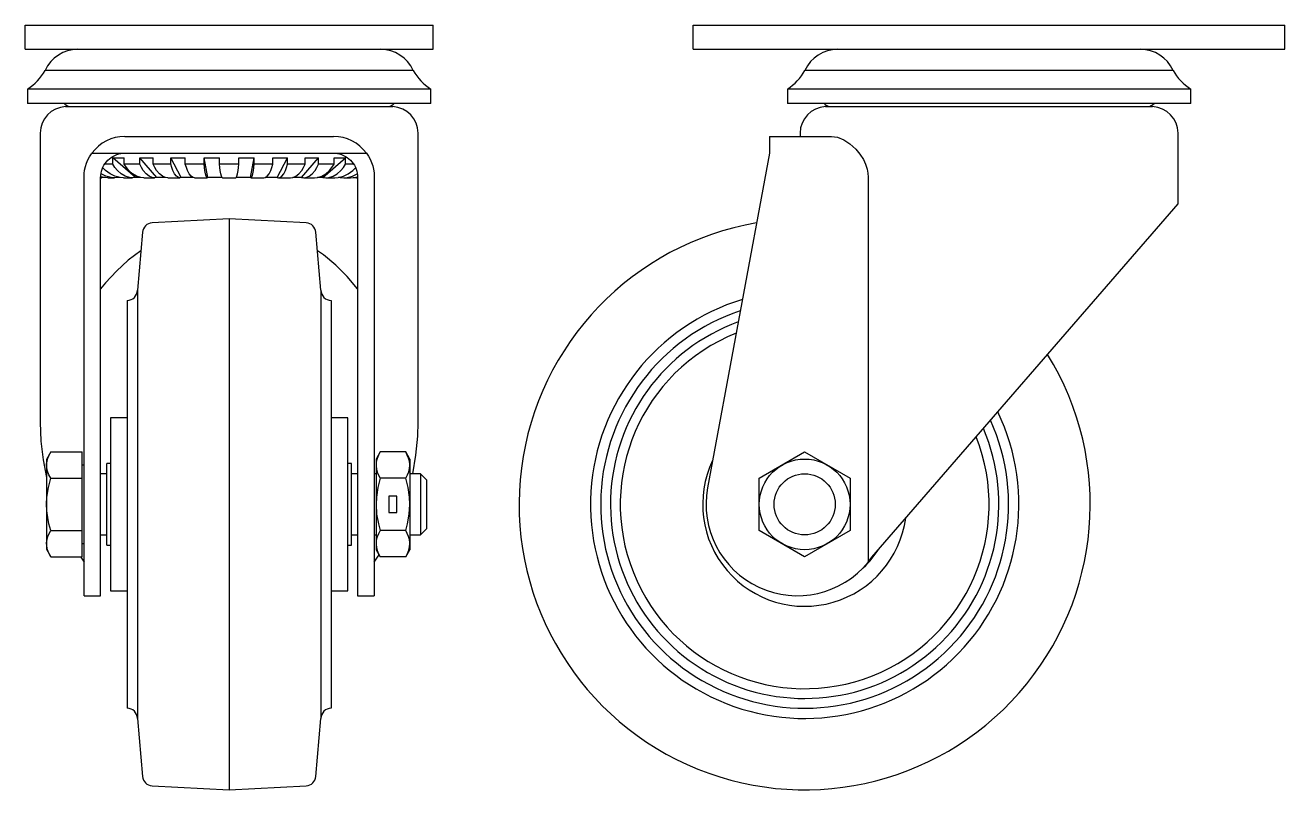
# Model space of a CAD drawing. Header units: inches. Extents: x 4 to 211, y 30 to 478.
# Drawn here: x 16.88 to 24.6, y 144.3 to 148.98 of the extents above; entities that cross this region are included whole.
import ezdxf

# ---------------------------------------------------------------- set-up
doc = ezdxf.new("R2010")
doc.units = ezdxf.units.IN
doc.header["$MEASUREMENT"] = 0

msp = doc.modelspace()

# ---------------------------------------------------------------- linework, layer by layer
at = {"ltscale": 0.005613}
for p, q in [((16.88142, 148.83621), (16.88142, 148.98421)), ((16.88142, 148.98421), (19.38142, 148.98421)), ((19.38142, 148.83621), (19.38142, 148.98421)), ((16.88142, 148.83621), (19.38142, 148.83621))]:
    msp.add_line(p, q, dxfattribs=at)
at = {"ltscale": 0.008386}
for p, q in [((20.9758, 148.83621), (20.9758, 148.98421)), ((20.9758, 148.98421), (24.6008, 148.98421)), ((24.6008, 148.83621), (24.6008, 148.98421)), ((20.9758, 148.83621), (24.6008, 148.83621))]:
    msp.add_line(p, q, dxfattribs=at)
at = {"ltscale": 0.005526}
for p, q in [((19.25947, 148.70737), (17.00338, 148.70737)), ((23.91635, 148.70737), (21.66025, 148.70737)), ((19.36742, 148.59221), (16.89542, 148.59221)), ((16.89542, 148.59221), (16.89542, 148.50321)), ((19.36742, 148.50321), (19.36742, 148.59221)), ((24.0243, 148.59221), (21.5523, 148.59221)), ((21.5523, 148.59221), (21.5523, 148.50321)), ((24.0243, 148.50321), (24.0243, 148.59221)), ((19.36742, 148.50321), (16.89542, 148.50321)), ((24.0243, 148.50321), (21.5523, 148.50321))]:
    msp.add_line(p, q, dxfattribs=at)
at = {"ltscale": 0.010423}
for p, q in [((17.12914, 148.48505), (19.13371, 148.48505)), ((16.97342, 148.32221), (16.97342, 146.55151)), ((17.49192, 148.30221), (18.77092, 148.30221)), ((19.28942, 146.55151), (19.28942, 148.32221)), ((17.25044, 148.11692), (17.257, 148.13772)), ((17.257, 148.13772), (17.26535, 148.15787)), ((17.26535, 148.15787), (17.27542, 148.17721)), ((17.27542, 148.17721), (17.28714, 148.19561)), ((17.28714, 148.19561), (17.29044, 148.20021)), ((17.29044, 148.20021), (18.97241, 148.20021)), ((17.36402, 148.12521), (17.37105, 148.13625)), ((17.37105, 148.13625), (17.37902, 148.14663)), ((17.37902, 148.14663), (17.38786, 148.15628)), ((17.38786, 148.15628), (17.39751, 148.16512)), ((17.39751, 148.16512), (17.40789, 148.17308)), ((17.40789, 148.17308), (17.41892, 148.18012)), ((17.41892, 148.18012), (17.43053, 148.18616)), ((17.43053, 148.18616), (17.44262, 148.19117)), ((17.44262, 148.19117), (17.4551, 148.1951)), ((17.4551, 148.1951), (17.46788, 148.19793)), ((17.46788, 148.19793), (17.48085, 148.19964)), ((17.48085, 148.19964), (17.49392, 148.20021)), ((18.76892, 148.20021), (18.782, 148.19964)), ((18.782, 148.19964), (18.79497, 148.19793)), ((18.79497, 148.19793), (18.80775, 148.1951)), ((18.80775, 148.1951), (18.82023, 148.19117)), ((18.82023, 148.19117), (18.83232, 148.18616)), ((18.83232, 148.18616), (18.84392, 148.18012)), ((18.84392, 148.18012), (18.85496, 148.17308)), ((18.85496, 148.17308), (18.86534, 148.16512)), ((18.86534, 148.16512), (18.87499, 148.15628)), ((18.87499, 148.15628), (18.88383, 148.14663)), ((18.88383, 148.14663), (18.8918, 148.13625)), ((18.8918, 148.13625), (18.89883, 148.12521)), ((18.97241, 148.20021), (18.98454, 148.18209)), ((18.98454, 148.18209), (18.99505, 148.16298)), ((18.99505, 148.16298), (19.00385, 148.14302)), ((19.00385, 148.14302), (19.01088, 148.12237)), ((17.24192, 148.05221), (17.24287, 148.074)), ((17.24287, 148.074), (17.24572, 148.09562)), ((17.24572, 148.09562), (17.25044, 148.11692)), ((17.34392, 148.05021), (17.34449, 148.06329)), ((17.34449, 148.06329), (17.3462, 148.07626)), ((17.3462, 148.07626), (17.34903, 148.08903)), ((17.34903, 148.08903), (17.35297, 148.10151)), ((17.35297, 148.10151), (17.35798, 148.1136)), ((17.35798, 148.1136), (17.36402, 148.12521)), ((18.89883, 148.12521), (18.90487, 148.1136)), ((18.90487, 148.1136), (18.90988, 148.10151)), ((18.90988, 148.10151), (18.91381, 148.08903)), ((18.91381, 148.08903), (18.91664, 148.07626)), ((18.91664, 148.07626), (18.91835, 148.06329)), ((18.91835, 148.06329), (18.91892, 148.05021)), ((19.01088, 148.12237), (19.01608, 148.10119)), ((19.01608, 148.10119), (19.01941, 148.07964)), ((19.01941, 148.07964), (19.02086, 148.05788)), ((19.02086, 148.05788), (19.02092, 148.05221)), ((17.24192, 145.48671), (17.24192, 148.05221)), ((17.34392, 145.48671), (17.34392, 148.05021)), ((18.91892, 148.05021), (18.91892, 145.48671)), ((19.02092, 148.05221), (19.02092, 145.48671)), ((17.59013, 147.60161), (17.51291, 147.54315)), ((18.70903, 147.5755), (18.67272, 147.60161)), ((17.51291, 147.54315), (17.4404, 147.47715)), ((18.78414, 147.51349), (18.70903, 147.5755)), ((17.4404, 147.47715), (17.37315, 147.4041)), ((18.85428, 147.44416), (18.78414, 147.51349)), ((18.91892, 147.36803), (18.85428, 147.44416)), ((17.37315, 147.4041), (17.34392, 147.36803)), ((16.97342, 146.55151), (16.97783, 146.43499)), ((19.28697, 146.46454), (19.28942, 146.55151)), ((19.27601, 146.3486), (19.28697, 146.46454)), ((16.97783, 146.43499), (16.99102, 146.31937)), ((16.99102, 146.31937), (17.01142, 146.21185)), ((19.25633, 146.23421), (19.27601, 146.3486)), ((17.22078, 145.72571), (17.22244, 145.72327)), ((17.22244, 145.72327), (17.24192, 145.69176)), ((19.02092, 145.69176), (19.0404, 145.72327)), ((19.0404, 145.72327), (19.0497, 145.73706)), ((17.24192, 145.48671), (17.34392, 145.48671)), ((18.91892, 145.48671), (19.02092, 145.48671))]:
    msp.add_line(p, q, dxfattribs=at)
at = {"ltscale": 0.011317}
for p, q in [((21.78602, 148.48505), (23.79058, 148.48505)), ((21.4433, 148.30221), (21.82289, 148.30221)), ((21.4433, 148.30221), (21.4433, 148.20021)), ((21.6303, 148.32221), (21.6303, 148.30221)), ((21.82289, 148.30221), (21.85939, 148.29675)), ((21.85939, 148.29675), (21.89757, 148.28113)), ((23.9463, 147.88834), (23.9463, 148.32221)), ((21.89757, 148.28113), (21.93552, 148.25666)), ((21.93552, 148.25666), (21.97229, 148.22346)), ((21.97229, 148.22346), (21.99674, 148.19427)), ((21.4433, 148.20021), (21.06308, 146.14876)), ((21.99674, 148.19427), (22.01828, 148.16037)), ((22.01828, 148.16037), (22.03124, 148.13248)), ((22.03124, 148.13248), (22.04082, 148.10225)), ((22.04082, 148.10225), (22.04529, 148.07753)), ((22.04529, 148.07753), (22.04684, 148.05221)), ((22.04684, 148.05221), (22.04684, 145.69176)), ((22.07086, 145.72327), (23.9463, 147.88834)), ((22.04684, 145.69176), (22.07086, 145.72327))]:
    msp.add_line(p, q, dxfattribs=at)
at = {"ltscale": 0.004497}
for p, q in [((17.41806, 148.17058), (17.4837, 148.17072)), ((17.55681, 148.05086), (17.41806, 148.17058)), ((17.41806, 148.13221), (17.41806, 148.17058)), ((17.4837, 148.17072), (17.48791, 148.17058)), ((17.48791, 148.13221), (17.48791, 148.17058)), ((17.58376, 148.17058), (17.66033, 148.17072)), ((17.68745, 148.05086), (17.58376, 148.17058)), ((17.58376, 148.13221), (17.58376, 148.17058)), ((17.66033, 148.17072), (17.66517, 148.17058)), ((17.66517, 148.13221), (17.66517, 148.17058)), ((17.77341, 148.17058), (17.85755, 148.17072)), ((17.83749, 148.05086), (17.77341, 148.17058)), ((17.77341, 148.13221), (17.77341, 148.17058)), ((17.85755, 148.17072), (17.86281, 148.17058)), ((17.86281, 148.13221), (17.86281, 148.17058)), ((17.9787, 148.17058), (18.06674, 148.17072)), ((18.00037, 148.05086), (17.9787, 148.17058)), ((17.9787, 148.13221), (17.9787, 148.17058)), ((18.06674, 148.17072), (18.07218, 148.17058)), ((18.07218, 148.13221), (18.07218, 148.17058)), ((18.19066, 148.17058), (18.27875, 148.17072)), ((18.19066, 148.13221), (18.19066, 148.17058)), ((18.26247, 148.05086), (18.28415, 148.17058)), ((18.27875, 148.17072), (18.28415, 148.17058)), ((18.28415, 148.13221), (18.28415, 148.17058)), ((18.40004, 148.17058), (18.48433, 148.17072)), ((18.40004, 148.13221), (18.40004, 148.17058)), ((18.42536, 148.05086), (18.48944, 148.17058)), ((18.48433, 148.17072), (18.48944, 148.17058)), ((18.48944, 148.13221), (18.48944, 148.17058)), ((18.5754, 148.05086), (18.67908, 148.17058)), ((18.59768, 148.17058), (18.67448, 148.17072)), ((18.59768, 148.13221), (18.59768, 148.17058)), ((18.67448, 148.17072), (18.67908, 148.17058)), ((18.67908, 148.13221), (18.67908, 148.17058)), ((18.70604, 148.05086), (18.84479, 148.17058)), ((18.77493, 148.17058), (18.8409, 148.17072)), ((18.77493, 148.13221), (18.77493, 148.17058)), ((18.8409, 148.17072), (18.84479, 148.17058)), ((18.84479, 148.13221), (18.84479, 148.17058)), ((17.37582, 148.05846), (17.34646, 148.07227)), ((17.37342, 148.09288), (17.35678, 148.10935)), ((17.41806, 148.13221), (17.36832, 148.13221)), ((17.40148, 148.0724), (17.37342, 148.09288)), ((17.4078, 148.05063), (17.37582, 148.05846)), ((17.43107, 148.05846), (17.40148, 148.0724)), ((17.43168, 148.11106), (17.41806, 148.13221)), ((17.46305, 148.05063), (17.43107, 148.05846)), ((17.44671, 148.09288), (17.43168, 148.11106)), ((17.46992, 148.0724), (17.44671, 148.09288)), ((17.49439, 148.05846), (17.46992, 148.0724)), ((17.58376, 148.13221), (17.48791, 148.13221)), ((17.50153, 148.11106), (17.48791, 148.13221)), ((17.52084, 148.05063), (17.49439, 148.05846)), ((17.51657, 148.09288), (17.50153, 148.11106)), ((17.53978, 148.0724), (17.51657, 148.09288)), ((17.56425, 148.05846), (17.53978, 148.0724)), ((17.5907, 148.05063), (17.56425, 148.05846)), ((17.59394, 148.11106), (17.58376, 148.13221)), ((17.60518, 148.09288), (17.59394, 148.11106)), ((17.62252, 148.0724), (17.60518, 148.09288)), ((17.6408, 148.05846), (17.62252, 148.0724)), ((17.66057, 148.05063), (17.6408, 148.05846)), ((17.77341, 148.13221), (17.66517, 148.13221)), ((17.67535, 148.11106), (17.66517, 148.13221)), ((17.68658, 148.09288), (17.67535, 148.11106)), ((17.70393, 148.0724), (17.68658, 148.09288)), ((17.72221, 148.05846), (17.70393, 148.0724)), ((17.74198, 148.05063), (17.72221, 148.05846)), ((17.7797, 148.11106), (17.77341, 148.13221)), ((17.78664, 148.09288), (17.7797, 148.11106)), ((17.79736, 148.0724), (17.78664, 148.09288)), ((17.80866, 148.05846), (17.79736, 148.0724)), ((17.82088, 148.05063), (17.80866, 148.05846)), ((17.9787, 148.13221), (17.86281, 148.13221)), ((17.8691, 148.11106), (17.86281, 148.13221)), ((17.87604, 148.09288), (17.8691, 148.11106)), ((17.88676, 148.0724), (17.87604, 148.09288)), ((17.89806, 148.05846), (17.88676, 148.0724)), ((17.91028, 148.05063), (17.89806, 148.05846)), ((17.98083, 148.11106), (17.9787, 148.13221)), ((17.98317, 148.09288), (17.98083, 148.11106)), ((17.9868, 148.0724), (17.98317, 148.09288)), ((17.99062, 148.05846), (17.9868, 148.0724)), ((17.99476, 148.05063), (17.99062, 148.05846)), ((18.19066, 148.13221), (18.07218, 148.13221)), ((18.07431, 148.11106), (18.07218, 148.13221)), ((18.07666, 148.09288), (18.07431, 148.11106)), ((18.08029, 148.0724), (18.07666, 148.09288)), ((18.08411, 148.05846), (18.08029, 148.0724)), ((18.08824, 148.05063), (18.08411, 148.05846)), ((18.17461, 148.05063), (18.17874, 148.05846)), ((18.17874, 148.05846), (18.18256, 148.0724)), ((18.18256, 148.0724), (18.18619, 148.09288)), ((18.18619, 148.09288), (18.18854, 148.11106)), ((18.18854, 148.11106), (18.19066, 148.13221)), ((18.26809, 148.05063), (18.27222, 148.05846)), ((18.27222, 148.05846), (18.27605, 148.0724)), ((18.27605, 148.0724), (18.27967, 148.09288)), ((18.27967, 148.09288), (18.28202, 148.11106)), ((18.28202, 148.11106), (18.28415, 148.13221)), ((18.40004, 148.13221), (18.28415, 148.13221)), ((18.35257, 148.05063), (18.36479, 148.05846)), ((18.36479, 148.05846), (18.37609, 148.0724)), ((18.37609, 148.0724), (18.38681, 148.09288)), ((18.38681, 148.09288), (18.39375, 148.11106)), ((18.39375, 148.11106), (18.40004, 148.13221)), ((18.44197, 148.05063), (18.45419, 148.05846)), ((18.45419, 148.05846), (18.46549, 148.0724)), ((18.46549, 148.0724), (18.4762, 148.09288)), ((18.4762, 148.09288), (18.48315, 148.11106)), ((18.48315, 148.11106), (18.48944, 148.13221)), ((18.59768, 148.13221), (18.48944, 148.13221)), ((18.52087, 148.05063), (18.54064, 148.05846)), ((18.54064, 148.05846), (18.55892, 148.0724)), ((18.55892, 148.0724), (18.57626, 148.09288)), ((18.57626, 148.09288), (18.5875, 148.11106)), ((18.5875, 148.11106), (18.59768, 148.13221)), ((18.60228, 148.05063), (18.62204, 148.05846)), ((18.62204, 148.05846), (18.64033, 148.0724)), ((18.64033, 148.0724), (18.65767, 148.09288)), ((18.65767, 148.09288), (18.6689, 148.11106)), ((18.6689, 148.11106), (18.67908, 148.13221)), ((18.67215, 148.05063), (18.6986, 148.05846)), ((18.77493, 148.13221), (18.67908, 148.13221)), ((18.6986, 148.05846), (18.72307, 148.0724)), ((18.72307, 148.0724), (18.74628, 148.09288)), ((18.742, 148.05063), (18.76846, 148.05846)), ((18.74628, 148.09288), (18.76131, 148.11106)), ((18.76131, 148.11106), (18.77493, 148.13221)), ((18.76846, 148.05846), (18.79293, 148.0724)), ((18.79293, 148.0724), (18.81613, 148.09288)), ((18.79979, 148.05063), (18.83178, 148.05846)), ((18.81613, 148.09288), (18.83117, 148.11106)), ((18.83117, 148.11106), (18.84479, 148.13221)), ((18.83178, 148.05846), (18.86136, 148.0724)), ((18.89453, 148.13221), (18.84479, 148.13221)), ((18.85504, 148.05063), (18.88703, 148.05846)), ((18.86136, 148.0724), (18.88942, 148.09288)), ((18.88703, 148.05846), (18.91661, 148.0724)), ((18.88942, 148.09288), (18.90637, 148.10969)), ((18.91661, 148.0724), (18.91674, 148.07248)), ((17.34392, 148.0492), (17.34998, 148.0492)), ((17.35078, 148.04921), (17.34394, 148.0493)), ((17.36462, 148.05063), (17.34431, 148.05416)), ((17.36215, 148.04958), (17.35078, 148.04921)), ((17.37109, 148.05034), (17.36215, 148.04958)), ((17.3887, 148.0492), (17.36462, 148.05063)), ((17.38824, 148.0492), (17.42869, 148.0492)), ((17.42915, 148.0492), (17.4078, 148.05063)), ((17.43948, 148.04958), (17.42915, 148.0492)), ((17.45129, 148.05086), (17.43948, 148.04958)), ((17.45129, 148.05086), (17.44565, 148.05489)), ((17.46197, 148.05095), (17.45129, 148.05086)), ((17.48399, 148.0492), (17.46305, 148.05063)), ((17.48397, 148.0492), (17.53814, 148.0492)), ((17.53819, 148.0492), (17.52084, 148.05063)), ((17.54704, 148.04958), (17.53819, 148.0492)), ((17.55681, 148.05086), (17.54704, 148.04958)), ((17.58968, 148.051), (17.55681, 148.05086)), ((17.60833, 148.0492), (17.5907, 148.05063)), ((17.60803, 148.0492), (17.67348, 148.0492)), ((17.67373, 148.0492), (17.66057, 148.05063)), ((17.68015, 148.04958), (17.67373, 148.0492)), ((17.68745, 148.05086), (17.68015, 148.04958)), ((17.74128, 148.05098), (17.68745, 148.05086)), ((17.75532, 148.04921), (17.74198, 148.05063)), ((17.75495, 148.0492), (17.82883, 148.0492)), ((17.82911, 148.04921), (17.82088, 148.05063)), ((17.83298, 148.04958), (17.82911, 148.04921)), ((17.83749, 148.05086), (17.83298, 148.04958)), ((17.90987, 148.05095), (17.83749, 148.05086)), ((17.91857, 148.04921), (17.91028, 148.05063)), ((17.91832, 148.0492), (17.99741, 148.0492)), ((17.99756, 148.04921), (17.99476, 148.05063)), ((17.99885, 148.04958), (17.99756, 148.04921)), ((18.00037, 148.05086), (17.99885, 148.04958)), ((18.08811, 148.05089), (18.00037, 148.05086)), ((18.09105, 148.04921), (18.08824, 148.05063)), ((18.09099, 148.0492), (18.17184, 148.0492)), ((18.1718, 148.04921), (18.17461, 148.05063)), ((18.26247, 148.05086), (18.17474, 148.05089)), ((18.26247, 148.05086), (18.264, 148.04958)), ((18.264, 148.04958), (18.2653, 148.04921)), ((18.2653, 148.04921), (18.26809, 148.05063)), ((18.26543, 148.0492), (18.34452, 148.0492)), ((18.34431, 148.04921), (18.35257, 148.05063)), ((18.42536, 148.05086), (18.35298, 148.05095)), ((18.42536, 148.05086), (18.42987, 148.04958)), ((18.42987, 148.04958), (18.43381, 148.0492)), ((18.43381, 148.0492), (18.44197, 148.05063)), ((18.434, 148.0492), (18.5079, 148.0492)), ((18.50765, 148.0492), (18.52087, 148.05063)), ((18.5754, 148.05086), (18.52157, 148.05098)), ((18.5754, 148.05086), (18.5827, 148.04958)), ((18.5827, 148.04958), (18.5893, 148.0492)), ((18.5893, 148.0492), (18.60228, 148.05063)), ((18.58935, 148.0492), (18.65484, 148.0492)), ((18.65476, 148.0492), (18.67215, 148.05063)), ((18.70604, 148.05086), (18.6731, 148.051)), ((18.70604, 148.05086), (18.71581, 148.04958)), ((18.71581, 148.04958), (18.72441, 148.0492)), ((18.72441, 148.0492), (18.742, 148.05063)), ((18.72473, 148.0492), (18.77887, 148.0492)), ((18.77854, 148.0492), (18.79979, 148.05063)), ((18.81156, 148.05086), (18.80087, 148.05095)), ((18.81156, 148.05086), (18.8172, 148.05489)), ((18.81156, 148.05086), (18.82337, 148.04958)), ((18.82337, 148.04958), (18.83349, 148.04921)), ((18.83349, 148.04921), (18.85504, 148.05063)), ((18.83416, 148.0492), (18.8746, 148.0492)), ((18.8739, 148.04921), (18.89823, 148.05063)), ((18.89176, 148.05034), (18.90069, 148.04958)), ((18.89823, 148.05063), (18.91861, 148.05418)), ((18.90069, 148.04958), (18.91195, 148.04921)), ((18.91195, 148.04921), (18.9189, 148.0493)), ((18.91287, 148.0492), (18.91892, 148.0492))]:
    msp.add_line(p, q, dxfattribs=at)
at = {"ltscale": 0.008538}
for p, q in [((18.13142, 147.79671), (17.65904, 147.77196)), ((18.60381, 147.77196), (18.13142, 147.79671)), ((18.13142, 147.79671), (18.13142, 144.29671)), ((17.60005, 147.71499), (17.56892, 147.35921)), ((18.69392, 147.35921), (18.6628, 147.71499)), ((17.50642, 147.29671), (17.50642, 144.79671)), ((17.56892, 147.35921), (17.56892, 144.73421)), ((18.69392, 147.35921), (18.69392, 144.73421)), ((18.75642, 147.29671), (18.75642, 144.79671)), ((17.56892, 144.73421), (17.60005, 144.37844)), ((18.6628, 144.37844), (18.69392, 144.73421)), ((17.65904, 144.32147), (18.13142, 144.29671)), ((18.13142, 144.29671), (18.60381, 144.32147))]:
    msp.add_line(p, q, dxfattribs=at)
at = {"ltscale": 0.002571}
for p, q in [((17.50642, 146.57671), (17.40342, 146.57671)), ((17.40342, 146.57671), (17.40342, 145.51671)), ((18.85942, 146.57671), (18.75642, 146.57671)), ((18.85942, 145.51671), (18.85942, 146.57671)), ((17.40342, 145.51671), (17.50642, 145.51671)), ((18.75642, 145.51671), (18.85942, 145.51671))]:
    msp.add_line(p, q, dxfattribs=at)
at = {"ltscale": 0.005843}
for p, q in [((17.0377, 146.36772), (17.01142, 146.32221)), ((17.02798, 146.3492), (17.0377, 146.36772)), ((17.0377, 146.36772), (17.23142, 146.36772)), ((17.23142, 145.72571), (17.23142, 146.36772)), ((19.05625, 146.36772), (19.03142, 146.32471)), ((19.05625, 146.36772), (19.04609, 146.34823)), ((19.21359, 146.36772), (19.05625, 146.36772)), ((19.23842, 146.32471), (19.21359, 146.36772)), ((19.22331, 146.3492), (19.21359, 146.36772)), ((17.01142, 146.32221), (17.01142, 145.77121)), ((17.013, 146.29317), (17.01532, 146.31186)), ((17.01398, 146.27106), (17.013, 146.29317)), ((17.01532, 146.31186), (17.02038, 146.3305)), ((17.02038, 146.3305), (17.02798, 146.3492)), ((17.24192, 146.28671), (17.23142, 146.28671)), ((19.03142, 146.32471), (19.03142, 145.76871)), ((19.03318, 146.30807), (19.03142, 146.28747)), ((19.03142, 146.28747), (19.03156, 146.28176)), ((19.03824, 146.3284), (19.03318, 146.30807)), ((19.04609, 146.34823), (19.03824, 146.3284)), ((19.23091, 146.3305), (19.22331, 146.3492)), ((19.23597, 146.31186), (19.23091, 146.3305)), ((19.23829, 146.29317), (19.23597, 146.31186)), ((19.23667, 146.26687), (19.23842, 146.28747)), ((19.23842, 146.28747), (19.23829, 146.29317)), ((19.23842, 146.32471), (19.23842, 145.76871)), ((17.01882, 146.24925), (17.01398, 146.27106)), ((17.02692, 146.22804), (17.01882, 146.24925)), ((17.02341, 146.14912), (17.0377, 146.20722)), ((17.0377, 146.20722), (17.02692, 146.22804)), ((17.0377, 146.20722), (17.23142, 146.20722)), ((17.38142, 146.23421), (17.34392, 146.23421)), ((18.91892, 146.23421), (18.88142, 146.23421)), ((19.03142, 146.23421), (19.02092, 146.23421)), ((19.03156, 146.28176), (19.03388, 146.26308)), ((19.03388, 146.26308), (19.03894, 146.24443)), ((19.03894, 146.24443), (19.04654, 146.22573)), ((19.05625, 146.20722), (19.04206, 146.1496)), ((19.04654, 146.22573), (19.05625, 146.20722)), ((19.21359, 146.20722), (19.05625, 146.20722)), ((19.21359, 146.20722), (19.22376, 146.22671)), ((19.22789, 146.14906), (19.21359, 146.20722)), ((19.22376, 146.22671), (19.23161, 146.24653)), ((19.23161, 146.24653), (19.23667, 146.26687)), ((19.30417, 146.23421), (19.23842, 146.23421)), ((19.34142, 146.19696), (19.30417, 146.23421)), ((19.30417, 146.23421), (19.30417, 145.85921)), ((17.01485, 146.09052), (17.02341, 146.14912)), ((19.04206, 146.1496), (19.03339, 146.09039)), ((19.23645, 146.09039), (19.22789, 146.14906)), ((19.34142, 146.19696), (19.34142, 145.89646)), ((17.01289, 146.04888), (17.01485, 146.09052)), ((19.03339, 146.09039), (19.03142, 146.04671)), ((19.15992, 146.09671), (19.10992, 146.09671)), ((19.10992, 146.09671), (19.10992, 145.99671)), ((19.15992, 145.99671), (19.15992, 146.09671)), ((19.23842, 146.04671), (19.23645, 146.09039)), ((17.01448, 146.00723), (17.01289, 146.04888)), ((17.01936, 145.96686), (17.01448, 146.00723)), ((19.03142, 146.04671), (19.03512, 145.98674)), ((19.03512, 145.98674), (19.04573, 145.92677)), ((19.10992, 145.99671), (19.15992, 145.99671)), ((19.22412, 145.92677), (19.23464, 145.98597)), ((19.23464, 145.98597), (19.23842, 146.04671)), ((17.02713, 145.92692), (17.01936, 145.96686)), ((17.0377, 145.88621), (17.02713, 145.92692)), ((19.04573, 145.92677), (19.05625, 145.88621)), ((19.21359, 145.88621), (19.22412, 145.92677)), ((19.30417, 145.85921), (19.34142, 145.89646)), ((17.013, 145.81166), (17.01532, 145.83035)), ((17.01532, 145.83035), (17.02038, 145.84899)), ((17.02038, 145.84899), (17.02798, 145.86769)), ((17.02798, 145.86769), (17.0377, 145.88621)), ((17.0377, 145.88621), (17.23142, 145.88621)), ((17.34392, 145.85921), (17.38142, 145.85921)), ((18.88142, 145.85921), (18.91892, 145.85921)), ((19.02092, 145.85921), (19.03142, 145.85921)), ((19.03318, 145.82656), (19.03142, 145.80596)), ((19.03824, 145.84689), (19.03318, 145.82656)), ((19.04609, 145.86672), (19.03824, 145.84689)), ((19.05625, 145.88621), (19.04609, 145.86672)), ((19.21359, 145.88621), (19.05625, 145.88621)), ((19.22331, 145.86769), (19.21359, 145.88621)), ((19.23091, 145.84899), (19.22331, 145.86769)), ((19.23597, 145.83035), (19.23091, 145.84899)), ((19.23829, 145.81166), (19.23597, 145.83035)), ((19.23842, 145.85921), (19.30417, 145.85921)), ((17.01142, 145.77121), (17.0377, 145.72571)), ((17.01398, 145.78955), (17.013, 145.81166)), ((17.01882, 145.76774), (17.01398, 145.78955)), ((17.02692, 145.74653), (17.01882, 145.76774)), ((17.0377, 145.72571), (17.02692, 145.74653)), ((17.23142, 145.80671), (17.24192, 145.80671)), ((19.03142, 145.80596), (19.03156, 145.80025)), ((19.03142, 145.76871), (19.05625, 145.72571)), ((19.03156, 145.80025), (19.03388, 145.78157)), ((19.03388, 145.78157), (19.03894, 145.76292)), ((19.03894, 145.76292), (19.04654, 145.74422)), ((19.04654, 145.74422), (19.05625, 145.72571)), ((19.21359, 145.72571), (19.23842, 145.76871)), ((19.21359, 145.72571), (19.22376, 145.7452)), ((19.22376, 145.7452), (19.23161, 145.76502)), ((19.23161, 145.76502), (19.23667, 145.78535)), ((19.23667, 145.78535), (19.23842, 145.80596)), ((19.23842, 145.80596), (19.23829, 145.81166)), ((17.0377, 145.72571), (17.23142, 145.72571)), ((19.21359, 145.72571), (19.05625, 145.72571))]:
    msp.add_line(p, q, dxfattribs=at)
at = {"ltscale": 0.001756}
for p, q in [((21.3803, 146.20722), (21.6583, 146.36772)), ((21.6583, 146.36772), (21.9363, 146.20722)), ((21.3803, 145.88621), (21.3803, 146.20722)), ((21.9363, 146.20722), (21.9363, 145.88621)), ((21.6583, 145.72571), (21.3803, 145.88621)), ((21.9363, 145.88621), (21.6583, 145.72571))]:
    msp.add_line(p, q, dxfattribs=at)
at = {"ltscale": 0.003362}
for p, q in [((17.40342, 146.29671), (17.38142, 146.29671)), ((17.38142, 145.79671), (17.38142, 146.29671)), ((18.88142, 146.29671), (18.85942, 146.29671)), ((18.88142, 145.79671), (18.88142, 146.29671)), ((17.38142, 145.79671), (17.40342, 145.79671)), ((18.85942, 145.79671), (18.88142, 145.79671))]:
    msp.add_line(p, q, dxfattribs=at)
at = {"ltscale": 0.001756}
for radius in [0.278, 0.1875]:
    msp.add_circle((21.6583, 146.04671), radius, dxfattribs=at)
at = {"ltscale": 0.005526}
for centre, radius, start, end in [((17.20392, 148.61571), 0.2205, 90, 155.438411), ((19.05892, 148.61571), 0.2205, 24.561589, 90), ((21.8608, 148.61571), 0.2205, 90, 155.438411), ((23.7158, 148.61571), 0.2205, 24.561589, 90), ((16.71413, 148.87034), 0.332, 303.097547, 330.601022), ((19.54872, 148.87034), 0.332, 209.398978, 236.902453), ((21.371, 148.87034), 0.332, 303.097547, 330.601022), ((24.20559, 148.87034), 0.332, 209.398978, 236.902453), ((17.20392, 148.60221), 0.12955, 229.836034, 244.743133), ((19.05892, 148.60221), 0.12955, 295.256867, 310.163966), ((21.8608, 148.60221), 0.12955, 229.836034, 244.743133), ((23.7158, 148.60221), 0.12955, 295.256867, 310.163966)]:
    msp.add_arc(centre, radius, start, end, dxfattribs=at)
at = {"ltscale": 0.010423}
for centre, radius, start, end in [((17.13642, 148.32221), 0.163, 92.560704, 180), ((19.12642, 148.32221), 0.163, 0, 87.439296), ((17.49192, 148.05221), 0.25, 90, 143.700937), ((18.77092, 148.05221), 0.25, 36.299063, 90)]:
    msp.add_arc(centre, radius, start, end, dxfattribs=at)
at = {"ltscale": 0.011317}
for centre, radius, start, end in [((21.7933, 148.32221), 0.163, 92.560704, 180), ((23.7833, 148.32221), 0.163, 0, 87.439296), ((21.61371, 146.04671), 0.56, 169.5, 320.665502)]:
    msp.add_arc(centre, radius, start, end, dxfattribs=at)
at = {"ltscale": 0.008538}
for centre, start, end in [((17.66231, 147.70954), 93, 175), ((18.60053, 147.70954), 5, 87), ((17.50642, 147.35921), 270, 0), ((18.75642, 147.35921), 180, 270), ((17.50642, 144.73421), 360, 90), ((18.75642, 144.73421), 90, 180), ((17.66231, 144.38388), 185, 267), ((18.60053, 144.38388), 273, 355)]:
    msp.add_arc(centre, 0.0625, start, end, dxfattribs=at)
at = {"ltscale": 0.012555}
for radius, start, end in [(1.75, 99.685075, 31.690296), (1.3125, 106.89173, 25.588287), (1.25, 108.386442, 24.33589), (1.19, 109.992923, 22.995893)]:
    msp.add_arc((21.6583, 146.04671), radius, start, end, dxfattribs=at)
at = {"ltscale": 0.009699}
for radius, start, end in [(1.19, 109.992923, 22.995893), (1.13, 111.801551, 21.49544), (0.625, 154.549799, 352.194961)]:
    msp.add_arc((21.6583, 146.04671), radius, start, end, dxfattribs=at)
at = {"ltscale": 0.003176}
msp.add_arc((21.6583, 146.04671), 0.53, 310.523562, 328.010139, dxfattribs=at)

doc.saveas('drawing.dxf')
